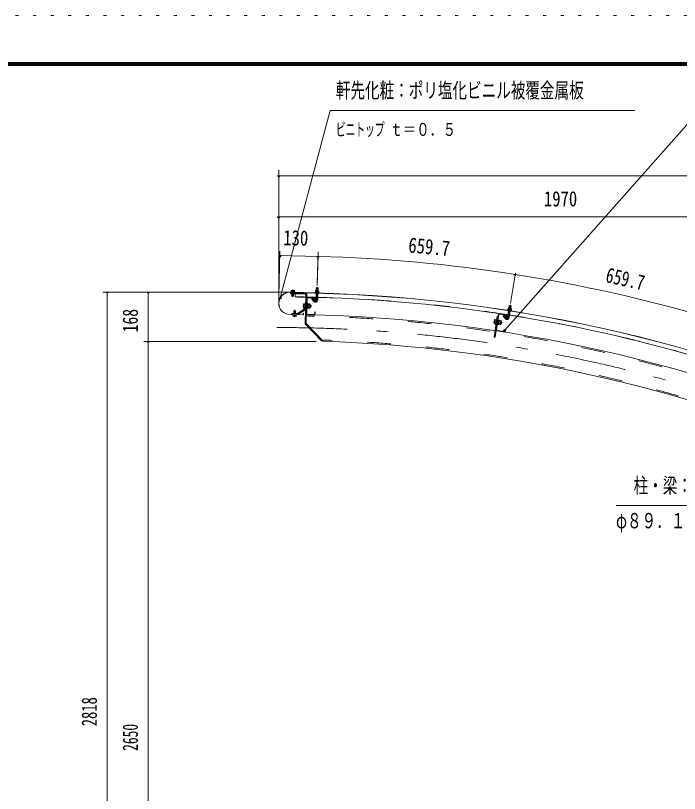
# Model space of a CAD drawing. Units: millimetres, scale not verified. Extents: x -31531 to 31536, y -14700 to 14700.
# Drawn here: x 10746 to 18673, y 5408 to 14700 of the extents above; entities that cross this region are included whole.
import ezdxf
from ezdxf.enums import TextEntityAlignment as Align

# ---------------------------------------------------------------- set-up
doc = ezdxf.new("R2010")
doc.units = ezdxf.units.MM
doc.header["$LTSCALE"] = 70
for name, pattern in [('USER2', [10, 4, -6]), ('USER3', [24, 12, -5, 2, -5]), ('USER4', [3, 0.5, -2.5])]:
    doc.linetypes.add(name, pattern=pattern)
for name, color, linetype, lineweight in [('0-6_2-02BOLD', 7, 'Continuous', 18), ('0-7_2-12HIDDEN', 3, 'USER2', 18), ('0-8_2-22CENTER', 3, 'USER3', 18), ('0-9_2-42THIN', 4, 'Continuous', 18), ('0-A_2-52DIM', 3, 'Continuous', 18), ('0-C_F-F1PAPER', 5, 'Continuous', 18), ('0-D_F-E_J_ADD', 5, 'USER4', 18)]:
    doc.layers.add(name, color=color, linetype=linetype, lineweight=lineweight)
doc.styles.add('ＭＳ ゴシック', font='')
doc.styles.get('ＭＳ ゴシック').set_extended_font_data('MS Gothic')

msp = doc.modelspace()

# ---------------------------------------------------------------- linework, layer by layer
at = {"layer": '0-6_2-02BOLD'}
for p, q in [((14335.75, 11414.07), (14336.51, 11442.59)), ((14357.5, 11442.02), (14336.51, 11442.59)), ((14356.74, 11413.51), (14357.5, 11442.02)), ((14024.64, 11394.39), (14188.07, 11391.12)), ((14188.09, 11392.87), (14024.68, 11396.14)), ((14026.99, 11388.74), (14026.76, 11377.54)), ((14204.52, 11373.99), (14026.76, 11377.54)), ((14204.75, 11385.19), (14026.99, 11388.74)), ((14035.28, 11413.76), (14035.03, 11401.54)), ((14038.37, 11415.47), (14035.28, 11413.76)), ((14072.66, 11414.78), (14038.37, 11415.47)), ((14043.76, 11352.35), (14044.26, 11377.2)), ((14064.75, 11351.93), (14043.76, 11352.35)), ((14047.19, 11348.78), (14043.76, 11352.35)), ((14044.48, 11388.39), (14044.59, 11393.99)), ((14045.38, 11413.56), (14045.13, 11401.33)), ((14047.19, 11348.78), (14061.18, 11348.5)), ((14064.75, 11351.93), (14061.18, 11348.5)), ((14064.75, 11351.93), (14065.25, 11376.77)), ((14065.58, 11413.16), (14065.34, 11400.93)), ((14065.48, 11387.97), (14065.59, 11393.57)), ((14077.11, 11400.69), (14077, 11395.09)), ((14083.03, 11390.58), (14082.39, 11338.08)), ((14188.09, 11392.87), (14188.07, 11391.12)), ((14211.39, 11366.85), (14204.37, 11016.48)), ((14222.58, 11366.62), (14215.66, 11020.89)), ((14323.9, 11396.89), (14367.64, 11395.71)), ((14325.43, 11391.6), (14325.28, 11386)), ((14325.28, 11386), (14365.68, 11384.91)), ((14329.1, 11414.25), (14363.38, 11413.33)), ((14332.78, 11303.43), (14334.94, 11383.98)), ((14334.25, 11358.19), (14355.24, 11357.62)), ((14336.09, 11412.3), (14335.67, 11396.57)), ((14353.77, 11302.87), (14355.93, 11383.42)), ((14356.3, 11411.76), (14355.88, 11396.03)), ((14363.38, 11413.33), (14366.39, 11411.49)), ((14365.83, 11390.51), (14365.68, 11384.91)), ((14366.39, 11411.49), (14365.97, 11395.75)), ((14367.64, 11395.71), (14367.5, 11390.46)), ((14184.26, 11253.62), (14186.78, 11257.79)), ((14186.52, 11244.66), (14203.33, 11244.32)), ((14186.78, 11257.79), (14203.59, 11257.45)), ((14203.66, 11260.94), (14202.47, 11201.44)), ((14203.66, 11260.94), (14209.26, 11260.82)), ((14221.26, 11300.84), (14210.06, 11301.07)), ((14227.34, 11324.52), (14223.59, 11136.96)), ((14231.66, 11260.38), (14226.05, 11260.48)), ((14231.61, 11257.92), (14238.61, 11257.78)), ((14233.05, 11330.01), (14315.63, 11328.36)), ((14233.16, 11335.61), (14315.74, 11333.95)), ((14238.61, 11257.78), (14237.51, 11203.19)), ((14258.89, 11256.34), (14238.59, 11256.75)), ((14261.25, 11252.08), (14258.89, 11256.34)), ((14268.08, 11243.89), (14261.08, 11244.03)), ((14268.08, 11243.89), (14267.52, 11215.9)), ((14268.08, 11243.89), (14273.23, 11238.54)), ((14305.45, 11284.35), (14281.38, 11309.75)), ((14321.12, 11322.65), (14320.64, 11298.85)), ((14320.64, 11298.85), (14326.25, 11298.74)), ((14326.72, 11322.53), (14326.25, 11298.74)), ((14068.13, 11170.52), (14067.52, 11140.08)), ((14068.13, 11170.52), (14071.7, 11173.95)), ((14068.13, 11170.52), (14089.12, 11170.1)), ((14085.69, 11173.67), (14071.7, 11173.95)), ((14111.41, 11140.38), (14204.93, 11200.06)), ((14117.43, 11130.94), (14210.96, 11190.62)), ((14186, 11218.39), (14202.81, 11218.06)), ((14202.47, 11201.44), (14208.07, 11201.34)), ((14230.51, 11203.33), (14237.51, 11203.19)), ((14238.06, 11230.49), (14230.92, 11223.63)), ((14231.06, 11230.63), (14238.2, 11237.49)), ((14258.11, 11216.95), (14237.8, 11217.36)), ((14258.63, 11243.21), (14238.32, 11243.62)), ((14267.52, 11215.9), (14260.53, 11216.04)), ((14272.88, 11221.04), (14267.52, 11215.9)), ((14272.88, 11221.04), (14273.23, 11238.54)), ((14317.84, 11158.88), (14317.37, 11135.08)), ((16619.96, 11095.47), (16632.46, 11175.08)), ((16624.01, 11183.84), (16623.14, 11178.31)), ((16623.14, 11178.31), (16663.07, 11172.04)), ((16623.18, 11189.29), (16666.4, 11182.5)), ((16630.56, 11205.84), (16664.45, 11200.53)), ((16637.25, 11203.01), (16634.81, 11187.47)), ((16637.13, 11204.81), (16641.55, 11232.99)), ((16640.71, 11092.22), (16653.21, 11171.82)), ((16645.55, 11235.9), (16641.55, 11232.99)), ((16662.29, 11229.73), (16641.55, 11232.99)), ((16659.38, 11233.73), (16645.55, 11235.9)), ((16657.21, 11199.87), (16654.77, 11184.33)), ((16657.88, 11201.56), (16662.29, 11229.73)), ((16662.29, 11229.73), (16659.38, 11233.73)), ((16663.94, 11177.58), (16663.07, 11172.04)), ((16664.45, 11200.53), (16667.19, 11198.31)), ((16667.19, 11198.31), (16664.75, 11182.76)), ((16666.4, 11182.5), (16665.59, 11177.32)), ((14019.32, 11128.1), (14177.49, 11124.93)), ((14019.35, 11129.84), (14177.52, 11126.68)), ((14043.02, 11140.57), (14042.8, 11129.37)), ((14107.5, 11139.28), (14043.02, 11140.57)), ((14055.77, 11121.76), (14055.89, 11127.36)), ((14055.77, 11121.76), (14099.52, 11120.89)), ((14057.2, 11109.5), (14057.44, 11121.73)), ((14060.22, 11107.67), (14057.2, 11109.5)), ((14067.3, 11109.3), (14067.54, 11121.53)), ((14087.5, 11108.89), (14087.75, 11121.12)), ((14099.52, 11120.89), (14099.63, 11126.49)), ((14181.41, 11145.86), (14181.09, 11130.11)), ((14181.41, 11145.86), (14183.16, 11145.82)), ((14183.16, 11145.82), (14182.84, 11130.08)), ((14228.96, 11125.65), (14311.55, 11123.99)), ((14229.07, 11131.25), (14311.66, 11129.59)), ((16466.28, 11065.15), (16459.74, 11021.54)), ((16497.97, 11108.89), (16460.6, 10859.68)), ((16466.28, 11065.15), (16469.32, 11068.97)), ((16469.32, 11068.97), (16485.95, 11066.47)), ((16512.57, 11130.77), (16471.67, 10858.01)), ((16486.46, 11069.92), (16477.64, 11011.07)), ((16486.46, 11069.92), (16492, 11069.08)), ((16518.12, 11129.93), (16490.29, 10944.41)), ((16509.05, 11107.22), (16497.97, 11108.89)), ((16514.15, 11065.76), (16505.33, 11006.92)), ((16514.15, 11065.76), (16508.62, 11066.59)), ((16524.48, 11134.64), (16606.17, 11122.39)), ((16525.31, 11140.18), (16607, 11127.93)), ((16586.78, 11120.71), (16569.81, 11108.34)), ((16590.42, 11080.05), (16569.81, 11108.34)), ((16607.39, 11092.42), (16586.78, 11120.71)), ((16610.88, 11116.02), (16607.34, 11092.48)), ((16607.34, 11092.48), (16612.89, 11091.65)), ((16616.42, 11115.19), (16612.89, 11091.65)), ((16628.46, 11149.58), (16649.2, 11146.33)), ((14419.56, 10808.68), (14215.66, 11020.89)), ((16463.48, 11030), (16480.1, 11027.5)), ((16467.37, 11055.98), (16484, 11053.48)), ((16477.64, 11011.07), (16483.18, 11010.24)), ((16505.33, 11006.92), (16499.79, 11007.75)), ((16505.69, 11009.34), (16512.62, 11008.3)), ((16516.66, 11035.3), (16508.7, 11029.42)), ((16509.74, 11036.34), (16517.7, 11042.23)), ((16532.85, 11006.31), (16512.77, 11009.32)), ((16534.8, 11019.3), (16514.72, 11022.31)), ((16538.7, 11045.28), (16518.61, 11048.3)), ((16535.89, 11010.12), (16532.85, 11006.31)), ((16542.43, 11053.73), (16535.89, 11010.12)), ((16548.16, 11044.73), (16541.24, 11045.77)), ((16548.16, 11044.73), (16544.01, 11017.04)), ((16548.16, 11044.73), (16552.57, 11038.77)), ((16549.98, 11021.46), (16552.57, 11038.77)), ((16494.17, 10932.5), (16575.86, 10920.25)), ((16495, 10938.04), (16576.69, 10925.79)), ((16586.58, 10954.03), (16583.05, 10930.5)), ((16586.58, 10954.03), (16592.12, 10953.21)), ((16592.12, 10953.21), (16588.59, 10929.66)), ((16460.6, 10859.68), (16471.67, 10858.01))]:
    msp.add_line(p, q, dxfattribs=at)
for points in [[(14357.5, 11442.02), (14354.1, 11445.61), (14340.1, 11445.99), (14336.51, 11442.59)], [(14077.11, 11400.69), (14033.36, 11401.57), (14033.25, 11395.97)], [(14072.66, 11414.78), (14075.69, 11412.96), (14075.44, 11400.73)], [(14323.9, 11396.89), (14323.77, 11391.64), (14367.5, 11390.46)], [(14329.1, 11414.25), (14326, 11412.57), (14325.57, 11396.84)], [(14184.26, 11253.62), (14183.38, 11209.53), (14185.73, 11205.26), (14202.54, 11204.93)], [(14231.66, 11260.38), (14230.46, 11200.88), (14224.87, 11201)], [(14261.25, 11252.08), (14260.36, 11207.99), (14257.84, 11203.81), (14237.54, 11204.22)], [(14320.7, 11298.79), (14296.62, 11324.2), (14281.38, 11309.75)], [(14085.69, 11173.67), (14089.12, 11170.1), (14088.51, 11139.66)], [(14317.84, 11158.88), (14323.44, 11158.77), (14322.97, 11134.97)], [(16623.18, 11189.29), (16622.37, 11184.1), (16665.59, 11177.32)], [(16630.56, 11205.84), (16627.26, 11204.57), (16624.82, 11189.03)], [(14060.22, 11107.67), (14094.51, 11106.98), (14097.6, 11108.69), (14097.85, 11120.92)], [(16513.79, 11063.34), (16520.71, 11062.3), (16512.62, 11008.3)], [(16542.43, 11053.73), (16540.64, 11058.27), (16520.56, 11061.28)], [(14409.65, 10818.98), (14401.58, 10811.22), (14204.37, 11016.48)], [(16459.74, 11021.54), (16461.53, 11017.01), (16478.15, 11014.52)], [(16549.98, 11021.46), (16544.01, 11017.04), (16537.09, 11018.08)]]:
    msp.add_lwpolyline(points, dxfattribs=at)
for centre, radius, start, end in [((14022, 11262.12), 134.05, 88.854, 268.854), ((14022, 11262.12), 132.3, 88.854, 268.854), ((14040.2, 11407.32), 8.11, 50.30775, 88.854), ((14054.92, 11385.35), 29.79, 69.02267, 108.68311), ((14070.51, 11406.71), 8.11, 88.854, 127.38544), ((13864.64, -6526.52), 17865.92, 88.49597, 89.30167), ((13864.64, -6526.52), 17916.67, 65.66528, 89.30167), ((13864.64, -6526.52), 17918.42, 65.66528, 89.30167), ((14204.38, 11366.99), 7, 358.854, 88.854), ((14204.38, 11366.99), 18.2, 358.854, 88.854), ((14330.87, 11406.09), 8.11, 49.93085, 88.46228), ((14345.44, 11384.02), 29.79, 68.63316, 108.29361), ((14361.17, 11405.28), 8.11, 88.46228, 127.00851), ((14220.43, 11230.84), 36.61, 157.82858, 199.87939), ((14194.28, 11251.07), 10.07, 178.854, 219.58083), ((14232.94, 11324.41), 11.2, 88.854, 178.854), ((14232.94, 11324.41), 5.6, 88.854, 178.854), ((14251.14, 11249.93), 10.07, 318.12717, 358.854), ((14325.78, 11303.61), 28, 223.46228, 358.48836), ((14315.52, 11322.76), 5.6, 358.854, 88.854), ((14315.52, 11322.76), 11.2, 358.854, 88.854), ((14325.78, 11303.61), 7, 223.46228, 358.51442), ((13864.64, -6526.52), 17865.92, 81.1133, 88.42862), ((14193.49, 11211.67), 10.07, 138.12717, 178.854), ((14201.16, 11205.96), 7, 302.54407, 358.854), ((14201.16, 11205.96), 18.2, 302.54407, 358.854), ((14224.2, 11230.77), 36.61, 337.82858, 19.87941), ((14250.35, 11210.54), 10.07, 358.854, 39.58083), ((16631.27, 11197.52), 8.11, 42.54817, 81.07961), ((16642.88, 11173.76), 29.79, 61.25049, 100.91093), ((16661.22, 11192.83), 8.11, 81.07961, 119.62584), ((14062.37, 11115.74), 8.11, 268.854, 307.38544), ((14077.96, 11137.11), 29.79, 249.02267, 288.68311), ((14092.68, 11115.13), 8.11, 230.30775, 268.854), ((14107.64, 11146.28), 18.2, 268.854, 302.54407), ((14107.64, 11146.28), 7, 268.854, 302.54407), ((14177.59, 11130.18), 5.25, 268.854, 358.854), ((14177.59, 11130.18), 3.5, 268.854, 358.854), ((13864.64, -6526.52), 17655.92, 65.80466, 88.854), ((14229.19, 11136.85), 11.2, 178.854, 268.854), ((14229.19, 11136.85), 5.6, 178.854, 268.854), ((14311.77, 11135.19), 11.2, 268.854, 358.854), ((14311.77, 11135.19), 5.6, 268.854, 358.854), ((16475.89, 11061.34), 10.07, 171.47133, 212.19815), ((16523.65, 11129.1), 11.2, 81.47133, 171.47133), ((16523.65, 11129.1), 5.6, 81.47133, 171.47133), ((16613.05, 11096.54), 28, 216.07961, 351.10568), ((16605.34, 11116.86), 5.6, 351.47133, 81.47133), ((16605.34, 11116.86), 11.2, 351.47133, 81.47133), ((16613.05, 11096.54), 7, 216.07961, 351.13176), ((13864.64, -6526.52), 17865.92, 73.73062, 81.04594), ((16470.05, 11022.37), 10.07, 130.74449, 171.47133), ((16499.22, 11037.92), 36.61, 150.44592, 192.49673), ((16526.28, 11013.94), 10.07, 351.47133, 32.19815), ((16502.96, 11037.36), 36.61, 330.44592, 12.49673), ((16532.13, 11052.91), 10.07, 310.74449, 351.47133), ((16495.83, 10943.58), 11.2, 171.47133, 261.47133), ((16495.83, 10943.58), 5.6, 171.47133, 261.47133), ((16577.52, 10931.33), 11.2, 261.47133, 351.47133), ((16577.52, 10931.33), 5.6, 261.47133, 351.47133), ((13864.64, -6526.52), 17344.08, 67.05199, 88.16655)]:
    msp.add_arc(centre, radius, start, end, dxfattribs=at)
at = {"layer": '0-7_2-12HIDDEN'}
for radius, start, end in [(17867.67, 88.49596, 89.30167), (17867.67, 81.1133, 88.42862), (17641.22, 65.80389, 88.854), (17867.67, 73.73062, 81.04594), (17358.77, 67.01984, 88.21622)]:
    msp.add_arc((13864.64, -6526.52), radius, start, end, dxfattribs=at)
at = {"layer": '0-8_2-22CENTER'}
for p, q in [((14347.36, 11455.43), (14343.27, 11303.14)), ((14055.73, 11425.63), (14053.98, 11338.14)), ((14281.78, 11324.6), (14313.08, 11291.57)), ((16653.96, 11244.33), (16630.34, 11093.83)), ((14077.15, 11096.83), (14078.9, 11184.31)), ((14173.32, 11231.78), (14283.55, 11229.58)), ((16572.11, 11123.02), (16598.91, 11086.24)), ((16561.66, 11028.56), (16452.63, 11044.91))]:
    msp.add_line(p, q, dxfattribs=at)
for centre, radius, start, end in [((14325.78, 11303.61), 17.5, 223.4623, 358.4623), ((16613.05, 11096.54), 17.5, 216.07962, 351.07962), ((13864.64, -6526.52), 17500, 65.24121, 90)]:
    msp.add_arc(centre, radius, start, end, dxfattribs=at)
at = {"layer": '0-9_2-42THIN'}
for p, q in [((14338.54, 11413.99), (14339.39, 11445.31)), ((14353.94, 11413.59), (14354.78, 11444.89)), ((14047.05, 11377.14), (14046.5, 11349.5)), ((14047.39, 11393.93), (14047.28, 11388.34)), ((14062.45, 11376.83), (14061.9, 11349.19)), ((14062.79, 11393.63), (14062.67, 11388.03)), ((14352.44, 11357.7), (14353.13, 11383.49)), ((14355.11, 11352.77), (14352.44, 11357.7)), ((14070.32, 11140.03), (14070.98, 11173.27)), ((14085.71, 11139.72), (14086.38, 11172.96)), ((14260.59, 11219.54), (14271.09, 11219.33)), ((14261.02, 11240.53), (14271.52, 11240.32)), ((16639.9, 11204.38), (16644.76, 11235.32)), ((16646.44, 11146.76), (16650.44, 11172.25)), ((16655.11, 11201.99), (16659.96, 11232.94)), ((16648.45, 11141.53), (16646.44, 11146.76)), ((16537.61, 11021.55), (16547.99, 11019.99)), ((16540.72, 11042.31), (16551.1, 11040.76))]:
    msp.add_line(p, q, dxfattribs=at)
for points in [[(14334.11, 11353.34), (14337.04, 11358.11), (14337.74, 11383.91)], [(16627.71, 11144.79), (16631.22, 11149.15), (16635.23, 11174.64)]]:
    msp.add_lwpolyline(points, dxfattribs=at)
at = {"layer": '0-A_2-52DIM'}
for p, q in [((14500.45, 13565.9), (13906.34, 11329.15)), ((18140.45, 13565.9), (14500.45, 13565.9)), ((18910.45, 13565.9), (16586.74, 10940.15)), ((13887.95, 11297.12), (13887.95, 12855.45)), ((13901.95, 12785.45), (13873.95, 12785.45)), ((28832.96, 12785.45), (13887.95, 12785.45)), ((13901.95, 12295.45), (13873.95, 12295.45)), ((13887.95, 12295.45), (28832.96, 12295.45)), ((13915.72, 11832.65), (13887.72, 11832.65)), ((13889.61, 11346.56), (13902.76, 11885.14)), ((13901.72, 11832.65), (13900.26, 11878.94)), ((14357.24, 11823.53), (13901.71, 11832.65)), ((14371.24, 11823.53), (14343.24, 11823.53)), ((14357.68, 11840.02), (14347.91, 11475.94)), ((14348.39, 11499.87), (14358.29, 11876.02)), ((16657.14, 11264.6), (16713.62, 11624.41)), ((16725.06, 11608.12), (16697.06, 11608.12)), ((13987, 11395.9), (11787.95, 11395.9)), ((11854.45, 11395.9), (11826.45, 11395.9)), ((11840.45, 11395.9), (11840.45, -1470.1)), ((12344.45, 11395.9), (12316.45, 11395.9)), ((12330.45, -917.1), (12330.45, 11395.9)), ((13920.34, 11329.15), (13892.34, 11329.15)), ((16600.74, 10940.15), (16572.74, 10940.15)), ((14333.67, 10807.9), (12277.95, 10807.9)), ((12344.45, 10807.9), (12316.45, 10807.9)), ((17915.55, 8845.48), (19875.55, 8845.48))]:
    msp.add_line(p, q, dxfattribs=at)
for centre, radius, start, end in [((13887.95, 12785.45), 14, 180, 0), ((13887.95, 12295.45), 14, 180, 0), ((13901.72, 11832.65), 14, 180, 0), ((14357.24, 11823.53), 14, 180, 0), ((13864.62, -6526.63), 18356.77, 81.07959, 88.46222), ((16711.06, 11608.12), 14, 180, 0), ((13864.61, -6526.64), 18356.79, 73.69698, 81.07959), ((11840.45, 11395.9), 14, 180, 0), ((12330.45, 11395.9), 14, 180, 0), ((13906.34, 11329.15), 14, 180, 0), ((16586.74, 10940.15), 14, 180, 0), ((12330.45, 10807.9), 14, 180, 0)]:
    msp.add_arc(centre, radius, start, end, dxfattribs=at)
at = {"layer": '0-C_F-F1PAPER'}
for p, q in [((-9344.43, 14140), (30835.57, 14140)), ((-9340.93, 14136.5), (30832.06, 14136.5)), ((-9337.43, 14133), (30828.57, 14133)), ((-9333.93, 14129.5), (30825.07, 14129.5)), ((-9330.43, 14126), (30821.57, 14126)), ((-9326.93, 14122.5), (30818.07, 14122.5)), ((-9323.43, 14119), (30814.56, 14119)), ((-9319.93, 14115.5), (30811.07, 14115.5)), ((-9316.43, 14112), (30807.57, 14112)), ((-9312.93, 14108.5), (30804.07, 14108.5)), ((-9309.43, 14105), (30800.57, 14105))]:
    msp.add_line(p, q, dxfattribs=at)
at = {"layer": '0-D_F-E_J_ADD'}
msp.add_lwpolyline([(-10044.43, -14700), (-10044.43, 14700), (31535.57, 14700)], dxfattribs=at)

# ---------------------------------------------------------------- texts
at = {"layer": '0-A_2-52DIM', "color": 7, "style": 'ＭＳ ゴシック'}
for s, height, width, p in [('軒先化粧：ポリ塩化ビニル被覆金属板', 182.3, 0.7, (14570.45, 13660.77)), ('ビニトップ ', 155, 0.55, (14570.45, 13215.91)), ('ｔ＝０．５', 155, 0.75, (15213.44, 13215.91)), ('1970', 182.3, 0.8, (17055.18, 12365.45)), ('柱・梁：丸パイプ', 182.3, 0.7, (18125.55, 8940.36)), ('φ８９．１×４．２', 182.3, 0.7, (17915.55, 8520.35))]:
    msp.add_text(s, height=height, dxfattribs=dict(at, width=width)).set_placement(p, align=Align.BOTTOM_LEFT)
for s, rotation, width, p in [('130', 358.854, 0.8, (13939.94, 11901.9)), ('659.7', 354.771, 0.8, (15424.96, 11816.78)), ('659.7', 347.388, 0.75, (17769.07, 11464.22)), ('168', 90, 0.75, (12260.45, 10916.42)), ('2818', 90, 0.7, (11770.45, 6210.62)), ('2650', 90, 0.65, (12260.45, 5916.08))]:
    msp.add_text(s, height=182.3, rotation=rotation, dxfattribs=dict(at, width=width)).set_placement(p, align=Align.BOTTOM_LEFT)

doc.saveas('drawing.dxf')
